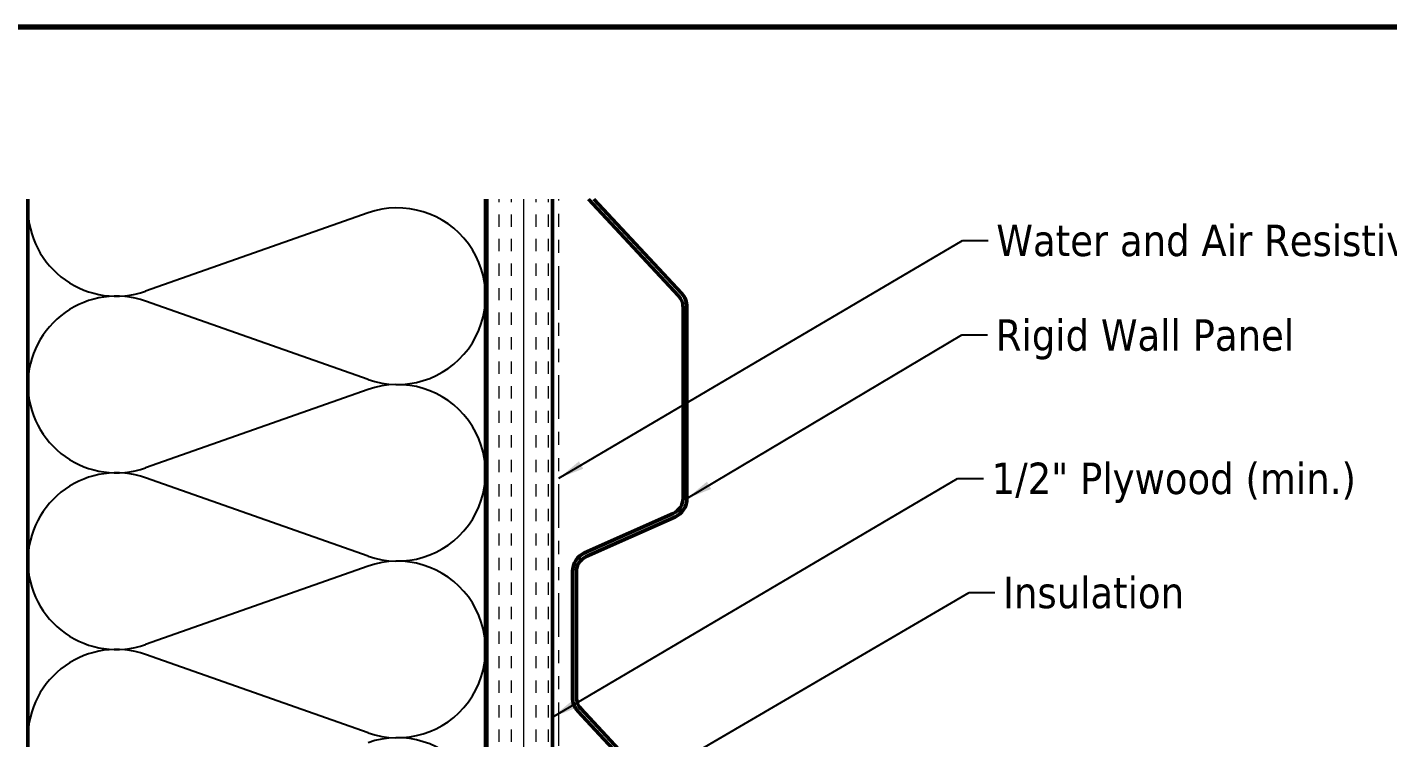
# Model space of a CAD drawing. Header units: inches. Extents: x 0.6 to 33.4, y 0.6 to 21.4.
# Drawn here: x 10.83 to 21.23, y 15.97 to 21.4 of the extents above; entities that cross this region are included whole.
import ezdxf

# ---------------------------------------------------------------- set-up
doc = ezdxf.new("R2010")
doc.units = ezdxf.units.IN
doc.header["$LTSCALE"] = 2
doc.header["$MEASUREMENT"] = 0
doc.linetypes.add('DOUBLE_DASH_CHAIN', pattern=[1.2403, 0.6614, -0.0827, 0.1654, -0.0827, 0.1654, -0.0827])
for name, color, linetype, lineweight in [('Border (ANSI)', 7, 'Continuous', 70), ('Hatch (ANSI)', 7, 'Continuous', 18), ('Sketch Geometry (ANSI)', 7, 'Continuous', 25), ('Symbol (ANSI)', 7, 'Continuous', 25), ('Visible (ANSI)', 7, 'Continuous', 50)]:
    doc.layers.add(name, color=color, linetype=linetype, lineweight=lineweight)
doc.styles.add('Note Text (ANSI)', font='tahoma.ttf')
doc.dimstyles.new('Default (ANSI)$7', dxfattribs={"dimscale": 2, "dimtxt": 0.12, "dimasz": 0.098425, "dimexe": 0.125, "dimexo": 0.0625, "dimgap": 0.031496, "dimtad": 0, "dimtih": 1, "dimtoh": 1, "dimrnd": 1e-08, "dimzin": 4, "dimdsep": 46, "dimtxsty": 'Note Text (ANSI)', "dimcen": 0.09, "dimdle": 0.393701, "dimclrd": 256, "dimclre": 256, "dimclrt": 256, "dimadec": 0, "dimazin": 1, "dimtfac": 1, "dimtofl": 0, "dimtmove": 0, "dimatfit": 3, "dimfxl": 0, "dimtolj": 1, "dimtzin": 4, "dimlwd": -1, "dimlwe": -1, "dimarcsym": 0})

# ---------------------------------------------------------------- blocks, each defined once
blk = doc.blocks.new('Borders ATAS A Border')
at = {"layer": 'Border (ANSI)'}
blk.add_line((16.7, 10.7), (0.3, 10.7), dxfattribs=at)

msp = doc.modelspace()

# ---------------------------------------------------------------- hatches: boundary and pattern name
at = {"layer": 'Hatch (ANSI)', "true_color": 0x804000}
h = msp.add_hatch(dxfattribs=at)
h.set_pattern_fill('INSUL', color=36, scale=0.75, angle=90, style=0)
h.paths.add_polyline_path([(14.34312, 20.08454), (14.34312, 5.0389), (14.84312, 5.0389), (14.84312, 20.08454)])

# ---------------------------------------------------------------- linework, layer by layer
at = {"layer": 'Sketch Geometry (ANSI)', "color": 150, "true_color": 0x0080ff}
for p, q in [((13.4342, 19.98068), (11.73204, 19.38213)), ((13.4342, 18.70713), (11.73204, 19.30568)), ((13.4342, 18.63068), (11.73204, 18.03213)), ((13.4342, 17.35713), (11.73204, 17.95568)), ((13.4342, 17.28068), (11.73204, 16.68213)), ((13.4342, 16.00713), (11.73204, 16.60568))]:
    msp.add_line(p, q, dxfattribs=at)
for centre, start, end in [((11.50812, 20.0189), 180, 289.373902), ((13.65812, 19.3439), 250.626098, 109.373902), ((11.50812, 18.6689), 70.626098, 180), ((11.50812, 18.6689), 180, 289.373902), ((13.65812, 17.9939), 250.626098, 109.373902), ((11.50812, 17.3189), 70.626098, 180), ((11.50812, 17.3189), 180, 289.373902), ((13.65812, 16.6439), 250.626098, 109.373902), ((11.50812, 15.9689), 70.626098, 180), ((13.65812, 15.2939), 250.626098, 109.373902)]:
    msp.add_arc(centre, 0.675, start, end, dxfattribs=at)
at = {"layer": 'Visible (ANSI)', "color": 150, "true_color": 0x0080ff}
for p, q in [((10.83312, 10.5689), (10.83312, 20.08454)), ((14.33312, 20.08454), (14.33312, 10.5689))]:
    msp.add_line(p, q, dxfattribs=at)
at = {"layer": 'Visible (ANSI)', "color": 36, "true_color": 0x804000}
for p, q in [((14.34312, 5.5389), (14.34312, 20.08454)), ((14.84312, 20.08454), (14.84312, 5.0389))]:
    msp.add_line(p, q, dxfattribs=at)
at = {"layer": 'Visible (ANSI)', "color": 30, "linetype": 'DOUBLE_DASH_CHAIN', "lineweight": 18, "ltscale": 0.252218, "true_color": 0xff8000}
for p, q in [((14.85312, 20.08454), (14.85312, 5.0689)), ((14.89312, 5.0689), (14.89312, 20.08454))]:
    msp.add_line(p, q, dxfattribs=at)
at = {"layer": 'Visible (ANSI)', "color": 5, "true_color": 0x0000ff}
for p, q in [((15.80854, 19.34633), (15.12014, 20.08454)), ((15.83048, 19.36679), (15.16116, 20.08454)), ((15.84212, 17.79779), (15.84212, 19.26108)), ((15.87212, 17.79779), (15.87212, 19.26108)), ((15.08907, 17.38134), (15.76796, 17.6836)), ((15.10127, 17.35393), (15.78016, 17.65619)), ((14.99712, 16.27752), (14.99712, 17.23974)), ((15.02712, 16.27752), (15.02712, 17.23974)), ((15.80854, 15.34633), (15.03876, 16.17181)), ((15.83048, 15.36679), (15.0607, 16.19227))]:
    msp.add_line(p, q, dxfattribs=at)
for centre, radius, start, end in [((15.71712, 19.26108), 0.155, 0, 43), ((15.71712, 19.26108), 0.125, 0, 43), ((15.71712, 17.79779), 0.125, 294, 0), ((15.71712, 17.79779), 0.155, 294, 0), ((15.15212, 17.23974), 0.155, 114, 180), ((15.15212, 17.23974), 0.125, 114, 180), ((15.15212, 16.27752), 0.155, 180, 223), ((15.15212, 16.27752), 0.125, 180, 223)]:
    msp.add_arc(centre, radius, start, end, dxfattribs=at)

# ---------------------------------------------------------------- block references
at = {"xscale": 2, "yscale": 2, "zscale": 2}
msp.add_blockref('Borders ATAS A Border', (0, 0), dxfattribs=at)

# ---------------------------------------------------------------- texts
at = {"layer": 'Symbol (ANSI)', "char_height": 0.24, "attachment_point": 1, "style": 'Note Text (ANSI)'}
for s, insert, width in [('{Water and Air Resistive Barrier}', (18.23763, 19.89078), 4.4648948), ('{Rigid Wall Panel}', (18.23368, 19.16759), 2.3369855), ('{1/2" Plywood (min.)}', (18.20178, 18.07194), 2.9218152), ('{Insulation}', (18.28886, 17.19955), 1.4361102)]:
    msp.add_mtext(s, dxfattribs=dict(at, insert=insert, width=width))

# ---------------------------------------------------------------- leaders
at = {"layer": 'Symbol (ANSI)', "annotation_type": 0, "has_hookline": 1, "hookline_direction": 0}
for points, text_width in [([(14.89312, 17.95348), (17.97779, 19.77078), (18.17464, 19.77078)], 4.45958), ([(15.87212, 17.79779), (17.97384, 19.04759), (18.17069, 19.04759)], 2.2904), ([(14.84312, 16.12646), (17.94194, 17.95194), (18.13879, 17.95194)], 2.86872), ([(12.26817, 13.71715), (18.02902, 17.07955), (18.22587, 17.07955)], 1.40083)]:
    msp.add_leader(points, dimstyle='Default (ANSI)$7', override={"dimtad": 0}, dxfattribs=dict(at, text_width=text_width))

doc.saveas('drawing.dxf')
